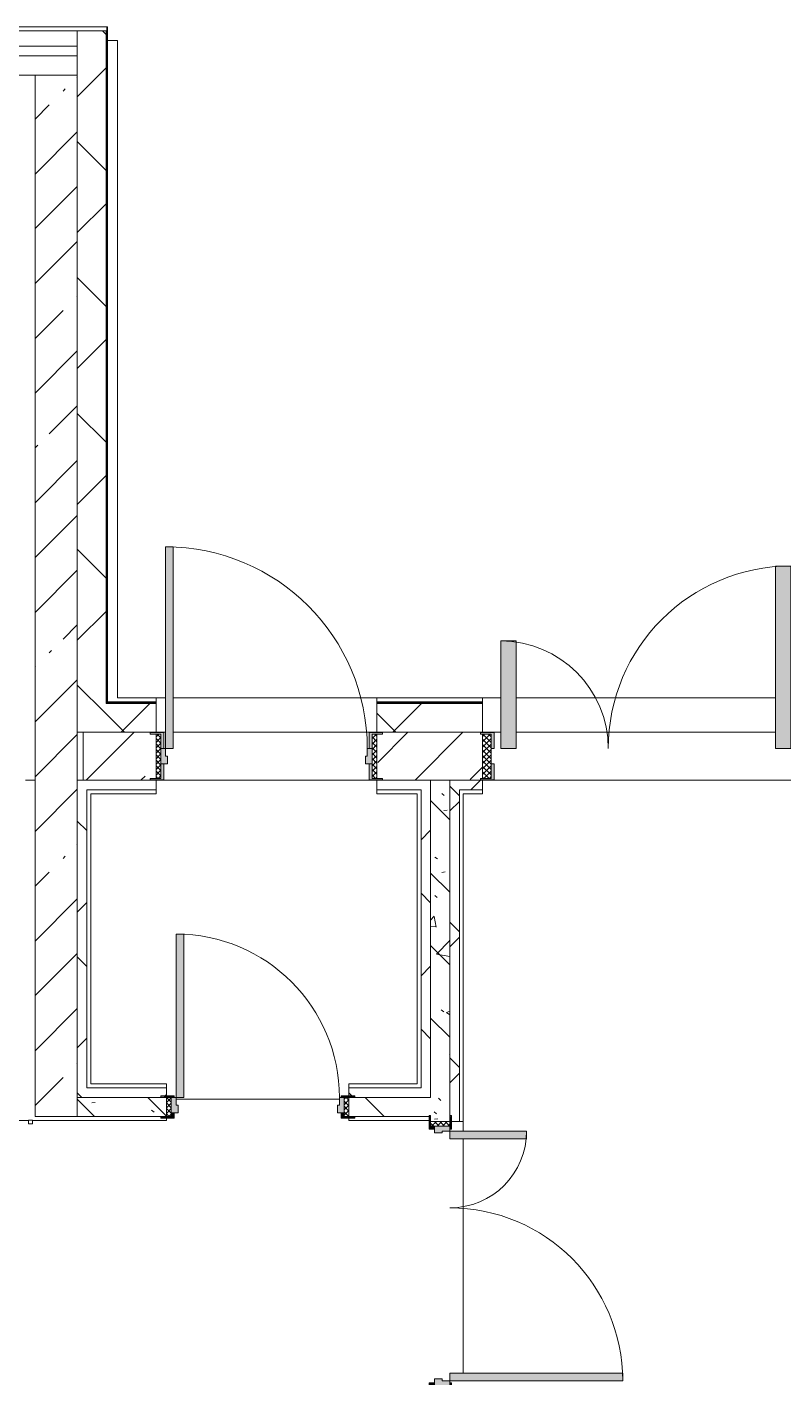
# Model space of a CAD drawing. Header units: millimetres. Extents: x -3724 to 231642, y -8553 to 29017.
# Drawn here: x 164412 to 168349, y 20325 to 27350 of the extents above; entities that cross this region are included whole.
import ezdxf

# ---------------------------------------------------------------- set-up
doc = ezdxf.new("R2010")
doc.units = ezdxf.units.MM
for name, color, linetype, lineweight, true_color in [('A-DOOR-2', 7, 'Continuous', 5, 0xaaaaaa), ('A-DOOR-3', 7, 'Continuous', 5, 0xe2e2e2), ('A-DOOR-FRAM-3', 7, 'Continuous', 5, 0xe2e2e2), ('A-DOOR-FRAM-4', 7, 'Continuous', 5, 0xaaaaaa), ('A-FLOR-1', 7, 'Continuous', 5, 0xaaaaaa), ('I-WALL-5', 7, 'Continuous', 5, 0x787878)]:
    doc.layers.add(name, color=color, linetype=linetype, lineweight=lineweight, true_color=true_color)
for name, color, linetype, lineweight in [('A-WALL', 7, 'Continuous', 9), ('A-WALL-3', 7, 'Continuous', 5), ('I-WALL-3', 7, 'Continuous', 5)]:
    doc.layers.add(name, color=color, linetype=linetype, lineweight=lineweight)
pattern_1 = [(45, (79704.3, 0), (-353.5534, 353.5534), []), (135, (79704.3, 0), (-353.5534, -353.5534), [])]
pattern_2 = [(45, (79704.28, 0), (-285.1231, 285.1231), []), (45, (79989.4, 0), (-285.1231, 285.1231), [504.031, -100.806, 16.764, -84.042])]
pattern_3 = [(135, (79704.3, 0), (-377.1708, -377.1708), [533.4, -88.9, 17.78, -88.9]), (135, (79704.3, 376.94), (-377.1708, -377.1708), []), (50, (79704.3, 0), (637.6445, -55.7866), [66.675, -733.425]), (355, (79704.3, 0), (-123.3494, 668.699), [53.34, -586.74]), (100.451, (79757.4, -4.65), (514.299, 612.908), [56.665, -623.315]), (46.184, (79704.3, 177.8), (948.7764, -147.15), [100.012, -1100.137]), (96.636, (79783.3, 165.5), (830.909, 865.997), [84.998, -934.973]), (351.184, (79704.3, 177.8), (830.918, 865.988), [80.01, -880.11]), (21, (79793.2, 133.35), (530.6506, -357.9283), [66.675, -733.425]), (326, (79793.2, 133.35), (216.308, 644.6585), [53.34, -586.74]), (71.451, (79837.4, 103.5), (746.9596, 286.7243), [56.665, -623.315]), (37.5, (79704.28, 0), (10.81053, 295.9426), [16.764, -562.864, 16.764, -578.866, -588.962]), (37.5, (79704.28, 0), (10.81053, 295.9426), [-1175.258, 16.764, -572.198]), (7.5, (79704.28, 0), (233.8692, 350.6318), [16.764, -322.834, 16.764, -549.529, -224.472]), (7.5, (79704.28, 0), (233.8692, 350.6318), [-905.891, 16.764, -207.708]), (327.5, (79506.03, 0), (474.5678, -20.0513), [16.764, -205.486, 16.764, -676.656, -920.115]), (327.5, (79506.03, 0), (474.5678, -20.0513), [-915.67, 16.764, -903.351]), (317.5, (79417.13, 0), (518.4522, 88.9934), [16.764, -272.161, 16.764, -443.738, -653.415]), (317.5, (79417.13, 0), (518.4522, 88.9934), [-749.427, 16.764, -636.651])]

# ---------------------------------------------------------------- blocks, each defined once
blk = doc.blocks.new('110_Дверь_СКБ_2Ст_Внутренняя - ДН-7д_л__ ДОО_Дв_1450x2100h_Загрузочная_ Помещение холодильных камер-21737406-1_3_1_птичка')
at = {"layer": 'A-DOOR-2'}
h = blk.add_hatch(dxfattribs=at)
h.set_pattern_fill('FP_145', color=256, style=0, pattern_type=2)
h.set_pattern_definition([(135, (1471.41, 189.685), (-14.14214, -14.14214), []), (225, (1471.41, 189.685), (14.14214, -14.14214), [])])
h.paths.add_polyline_path([(862.5, -115), (862.5, 115), (817.5, 115), (817.5, -115)])
at = {"layer": 'A-DOOR-3'}
for points in [[(687.5, 40), (767.5, 40), (767.5, 990), (687.5, 990), (687.5, 92.1)], [(-742.5, 40), (-662.5, 40), (-662.5, 600), (-742.5, 600), (-742.5, 125)]]:
    blk.add_hatch(color=256, dxfattribs=at).paths.add_polyline_path(points)
h = blk.add_hatch(color=256, dxfattribs=at)
h.paths.add_polyline_path([(812.5, 40), (817.5, 40), (817.5, 115), (872.5, 115), (872.5, 123), (802.5, 123), (802.5, 40), (811.9, 40)])
h.paths.add_polyline_path([(-792.5, 40), (-777.5, 40), (-777.5, 123), (-847.5, 123), (-844.3, 115), (-792.5, 115)])
h = blk.add_hatch(color=256, dxfattribs=at)
h.paths.add_polyline_path([(872.5, -123), (872.5, -115), (817.5, -115), (811.9, -40), (802.5, -40), (802.5, -123), (862.5, -123)])
h.paths.add_polyline_path([(-847.5, -123), (-777.5, -123), (-777.5, -40), (-792.5, -40), (-792.5, -115), (-847.5, -115), (-847.5, -121)])
at = {"layer": 'A-DOOR-FRAM-4'}
h = blk.add_hatch(dxfattribs=at)
h.set_pattern_fill('FP_146', color=256, style=0, pattern_type=2)
h.set_pattern_definition([(45, (-651.384, 189.685), (-14.1421, 14.1421), []), (135, (-651.384, 189.685), (-14.1421, -14.1421), [])])
h.paths.add_polyline_path([(-792.5, -115), (-792.5, 115), (-837.5, 115), (-837.5, -115)])
at = {"layer": 'A-DOOR-2'}
for p, q in [((767.5, 990), (687.5, 990)), ((687.5, 990), (687.5, 40)), ((767.5, 40), (767.5, 990)), ((-742.5, 600), (-742.5, 40)), ((-662.5, 600), (-742.5, 600)), ((-662.5, 40), (-662.5, 600)), ((-777.5, 123), (-847.5, 123)), ((-847.5, 123), (-847.5, 115)), ((-847.5, 115), (-792.5, 115)), ((-792.5, 115), (-792.5, 40)), ((-777.5, 40), (-777.5, 123)), ((872.5, 123), (802.5, 123)), ((802.5, 123), (802.5, 40)), ((817.5, 40), (817.5, 115)), ((817.5, 115), (872.5, 115)), ((872.5, 115), (872.5, 123)), ((-792.5, 40), (-777.5, 40)), ((-742.5, 40), (-662.5, 40)), ((687.5, 40), (767.5, 40)), ((802.5, 40), (817.5, 40)), ((-777.5, -40), (-792.5, -40)), ((-792.5, -40), (-792.5, -115)), ((-777.5, -123), (-777.5, -40)), ((817.5, -40), (802.5, -40)), ((802.5, -40), (802.5, -123)), ((817.5, -115), (817.5, -40)), ((-847.5, -115), (-847.5, -123)), ((-792.5, -115), (-847.5, -115)), ((-847.5, -123), (-777.5, -123)), ((802.5, -123), (872.5, -123)), ((872.5, -115), (817.5, -115)), ((872.5, -123), (872.5, -115))]:
    blk.add_line(p, q, dxfattribs=at)
for centre, radius, start, end in [((767.5, 40), 950, 90, 180), ((-742.5, 40), 560, 0, 90)]:
    blk.add_arc(centre, radius, start, end, dxfattribs=at)
at = {"layer": 'A-DOOR-FRAM-4'}
for p, q in [((-792.5, 115), (-837.5, 115)), ((-837.5, 115), (-837.5, -115)), ((-792.5, -115), (-792.5, 115)), ((862.5, 115), (817.5, 115)), ((817.5, 115), (817.5, -115)), ((862.5, -115), (862.5, 115)), ((-837.5, -115), (-792.5, -115)), ((817.5, -115), (862.5, -115))]:
    blk.add_line(p, q, dxfattribs=at)
blk = doc.blocks.new('110_Дверь_СКБ_1Ст_Внутренняя1 - ДН-6д_ ДОО_Дв_1150x2100-24253098-1_3_1_птичка')
at = {"layer": 'A-DOOR-2'}
h = blk.add_hatch(dxfattribs=at)
h.set_pattern_fill('FP_149', color=256, style=0, pattern_type=2)
h.set_pattern_definition([(135, (1726.41, 189.685), (-14.14214, -14.14214), []), (225, (1726.41, 189.685), (14.14214, -14.14214), [])])
h.paths.add_polyline_path([(587.5, -115), (587.5, 115), (562.5, 115), (562.5, -115)])
at = {"layer": 'A-DOOR-3'}
h = blk.add_hatch(color=256, dxfattribs=at)
h.paths.add_polyline_path([(547.5, 40), (562.5, 40), (562.5, 115), (617.5, 115), (617.5, 123), (547.5, 123)])
h.paths.add_polyline_path([(-522.5, 40), (-522.5, 123), (-592.5, 123), (-592.5, 115), (-537.5, 115), (-537.5, 40)])
h = blk.add_hatch(color=256, dxfattribs=at)
h.paths.add_polyline_path([(-537.5, -40), (-502.5, -40), (-502.5, 0), (-512.5, 0), (-512.5, 40), (-537.5, 40)])
h.paths.add_polyline_path([(562.5, -40), (562.5, 40), (537.5, 40), (537.5, 0), (527.5, 0), (527.5, -40), (537.5, -40)])
h = blk.add_hatch(color=256, dxfattribs=at)
h.paths.add_polyline_path([(617.5, -123), (617.5, -115), (562.5, -115), (562.5, -40), (547.5, -40), (547.5, -123), (587.5, -123)])
h.paths.add_polyline_path([(-522.5, -123), (-522.5, -40), (-537.5, -40), (-537.5, -115), (-592.5, -115), (-592.5, -123), (-537.5, -123)])
at = {"layer": 'A-DOOR-FRAM-3'}
blk.add_hatch(color=256, dxfattribs=at).paths.add_polyline_path([(-472.5, 40), (-472.5, 1090), (-512.5, 1090), (-512.5, 40)])
at = {"layer": 'A-DOOR-FRAM-4'}
h = blk.add_hatch(dxfattribs=at)
h.set_pattern_fill('FP_150', color=256, style=0, pattern_type=2)
h.set_pattern_definition([(45, (-396.384, 189.685), (-14.1421, 14.1421), []), (135, (-396.384, 189.685), (-14.1421, -14.1421), [])])
h.paths.add_polyline_path([(-537.5, -115), (-537.5, 115), (-562.5, 115), (-562.5, -115)])
at = {"layer": 'A-DOOR-2'}
for p, q in [((-512.5, 1090), (-512.5, 40)), ((-472.5, 1090), (-512.5, 1090)), ((-472.5, 40), (-472.5, 1090)), ((-522.5, 123), (-592.5, 123)), ((-592.5, 123), (-592.5, 115)), ((-592.5, 115), (-537.5, 115)), ((-537.5, 115), (-537.5, 40)), ((-522.5, 40), (-522.5, 123)), ((617.5, 123), (547.5, 123)), ((547.5, 123), (547.5, 40)), ((562.5, 40), (562.5, 115)), ((562.5, 115), (617.5, 115)), ((617.5, 115), (617.5, 123)), ((-537.5, 40), (-522.5, 40)), ((-512.5, 40), (-472.5, 40)), ((547.5, 40), (562.5, 40)), ((-522.5, -40), (-537.5, -40)), ((-537.5, -40), (-537.5, -115)), ((-522.5, -123), (-522.5, -40)), ((562.5, -40), (547.5, -40)), ((547.5, -40), (547.5, -123)), ((562.5, -115), (562.5, -40)), ((-592.5, -115), (-592.5, -123)), ((-537.5, -115), (-592.5, -115)), ((-592.5, -123), (-522.5, -123)), ((547.5, -123), (617.5, -123)), ((617.5, -115), (562.5, -115)), ((617.5, -123), (617.5, -115))]:
    blk.add_line(p, q, dxfattribs=at)
blk.add_arc((-512.5, 40), 1050, 360, 90, dxfattribs=at)
at = {"layer": 'A-DOOR-FRAM-4'}
for p, q in [((-537.5, 115), (-562.5, 115)), ((-562.5, 115), (-562.5, -115)), ((-537.5, -115), (-537.5, 115)), ((587.5, 115), (562.5, 115)), ((562.5, 115), (562.5, -115)), ((587.5, -115), (587.5, 115)), ((-512.5, 40), (-537.5, 40)), ((-537.5, 40), (-537.5, -40)), ((-512.5, 0), (-512.5, 40)), ((-502.5, 0), (-512.5, 0)), ((-502.5, -40), (-502.5, 0)), ((537.5, 0), (527.5, 0)), ((527.5, 0), (527.5, -40)), ((537.5, 40), (537.5, 0)), ((562.5, 40), (537.5, 40)), ((562.5, -40), (562.5, 40)), ((-537.5, -40), (-502.5, -40)), ((527.5, -40), (562.5, -40)), ((-562.5, -115), (-537.5, -115)), ((562.5, -115), (587.5, -115))]:
    blk.add_line(p, q, dxfattribs=at)
blk = doc.blocks.new('110_Дверь_СКБ_1Ст_Внутренняя1 - Д-8_п_ 950x2100h_охрана 2-32213875-1_3_1_птичка')
at = {"layer": 'A-DOOR-2'}
h = blk.add_hatch(dxfattribs=at)
h.set_pattern_fill('FP_151', color=256, style=0, pattern_type=2)
h.set_pattern_definition([(135, (1826.41, 114.685), (-14.14214, -14.14214), []), (225, (1826.41, 114.685), (14.14214, -14.14214), [])])
h.paths.add_polyline_path([(487.5, -50), (487.5, 50), (462.5, 50), (465.3, -50)])
at = {"layer": 'A-DOOR-3'}
h = blk.add_hatch(color=256, dxfattribs=at)
h.paths.add_polyline_path([(-437.5, -30), (-402.5, -30), (-402.5, 10), (-412.5, 10), (-412.5, 50), (-437.5, 50), (-437.5, 40)])
h.paths.add_polyline_path([(462.5, -30), (462.5, 50), (437.5, 50), (437.5, 10), (427.5, 10), (427.5, -30), (437.5, -30)])
at = {"layer": 'A-DOOR-FRAM-3'}
for points in [[(-372.5, 50), (-372.5, 900), (-412.5, 900), (-412.5, 50)], [(-460, 50), (-422.5, 50), (-422.5, 58), (-492.5, 53.6), (-492.5, 50), (-462.5, 50)], [(487.5, 50), (517.5, 50), (517.5, 58), (447.5, 58), (447.5, 50), (474.8, 50)], [(-492.5, -58), (-422.5, -58), (-422.5, -50), (-492.5, -50)], [(-422.5, -50), (-422.5, -30), (-437.5, -30), (-437.5, -50)], [(462.5, -50), (462.5, -30), (447.5, -30), (447.5, -50)], [(517.5, -58), (517.5, -50), (447.5, -50), (447.5, -58), (494.1, -58)]]:
    blk.add_hatch(color=256, dxfattribs=at).paths.add_polyline_path(points)
at = {"layer": 'A-DOOR-FRAM-4'}
h = blk.add_hatch(dxfattribs=at)
h.set_pattern_fill('FP_152', color=256, style=0, pattern_type=2)
h.set_pattern_definition([(45, (-296.384, 114.685), (-14.1421, 14.1421), []), (135, (-296.384, 114.685), (-14.1421, -14.1421), [])])
h.paths.add_polyline_path([(-437.5, -50), (-437.5, 50), (-462.5, 50), (-462.5, -50), (-456.3, -50)])
at = {"layer": 'A-DOOR-2'}
for p, q in [((-412.5, 900), (-412.5, 50)), ((-372.5, 900), (-412.5, 900)), ((-372.5, 50), (-372.5, 900)), ((-412.5, 50), (-372.5, 50))]:
    blk.add_line(p, q, dxfattribs=at)
blk.add_arc((-412.5, 50), 850, 360, 90, dxfattribs=at)
at = {"layer": 'A-DOOR-FRAM-4'}
for p, q in [((-422.5, 58), (-492.5, 58)), ((-492.5, 58), (-492.5, 50)), ((-492.5, 50), (-422.5, 50)), ((-437.5, 50), (-462.5, 50)), ((-462.5, 50), (-462.5, -50)), ((-412.5, 50), (-437.5, 50)), ((-437.5, 50), (-437.5, -30)), ((-437.5, -50), (-437.5, 50)), ((-422.5, 50), (-437.5, 50)), ((-437.5, 50), (-437.5, 49)), ((-437.5, 49), (-422.5, 49)), ((-422.5, 50), (-422.5, 58)), ((-422.5, 49), (-422.5, 50)), ((-412.5, 10), (-412.5, 50)), ((-402.5, 10), (-412.5, 10)), ((-402.5, -30), (-402.5, 10)), ((437.5, 10), (427.5, 10)), ((427.5, 10), (427.5, -30)), ((437.5, 50), (437.5, 10)), ((462.5, 50), (437.5, 50)), ((517.5, 58), (447.5, 58)), ((447.5, 58), (447.5, 50)), ((462.5, 50), (447.5, 50)), ((447.5, 50), (447.5, 49)), ((447.5, 50), (517.5, 50)), ((447.5, 49), (462.5, 49)), ((462.5, -30), (462.5, 50)), ((487.5, 50), (462.5, 50)), ((462.5, 50), (462.5, -50)), ((462.5, 49), (462.5, 50)), ((487.5, -50), (487.5, 50)), ((517.5, 50), (517.5, 58)), ((-422.5, -50), (-492.5, -50)), ((-492.5, -50), (-492.5, -58)), ((-492.5, -58), (-422.5, -58)), ((-462.5, -50), (-437.5, -50)), ((-437.5, -30), (-402.5, -30)), ((-422.5, -30), (-437.5, -30)), ((-437.5, -30), (-437.5, -50)), ((-437.5, -50), (-422.5, -50)), ((-422.5, -50), (-422.5, -30)), ((-422.5, -58), (-422.5, -50)), ((427.5, -30), (462.5, -30)), ((462.5, -30), (447.5, -30)), ((447.5, -30), (447.5, -50)), ((447.5, -50), (462.5, -50)), ((517.5, -50), (447.5, -50)), ((447.5, -50), (447.5, -58)), ((447.5, -58), (517.5, -58)), ((462.5, -50), (462.5, -30)), ((462.5, -50), (487.5, -50)), ((517.5, -58), (517.5, -50))]:
    blk.add_line(p, q, dxfattribs=at)
blk = doc.blocks.new('110_Дверь_СКБ_2Ст - Д-10а_ СОШ_Дв_1450x2100h_Горячий цех-25784455-1_3_1_птичка')
at = {"layer": 'A-DOOR-2'}
h = blk.add_hatch(dxfattribs=at)
h.set_pattern_fill('FP_156', color=256, style=0, pattern_type=2)
h.set_pattern_definition([(135, (1601.41, 114.685), (-14.14214, -14.14214), []), (225, (1601.41, 114.685), (14.14214, -14.14214), [])])
h.paths.add_polyline_path([(712.5, 50), (687.5, 50), (687.5, -50), (712.5, -50)])
at = {"layer": 'A-DOOR-3'}
for points in [[(662.5, 100), (662.5, 950), (622.5, 950), (622.5, 50), (662.5, 50)], [(-597.5, 98.9), (-597.5, 450), (-637.5, 450), (-637.5, 50), (-597.5, 50)]]:
    blk.add_hatch(color=256, dxfattribs=at).paths.add_polyline_path(points)
h = blk.add_hatch(color=256, dxfattribs=at)
h.paths.add_polyline_path([(687.5, -30), (687.5, 50), (662.5, 50), (662.5, 10), (652.5, 10), (652.5, -30), (662.5, -30)])
h.paths.add_polyline_path([(-627.5, -6), (-627.5, 10), (-637.5, 10), (-637.5, 50), (-662.5, 50), (-662.5, -30), (-627.5, -28.9)])
at = {"layer": 'A-DOOR-FRAM-3'}
for points in [[(-647.5, 58), (-717.5, 58), (-712.5, 50), (-647.5, 50)], [(742.5, 58), (672.5, 58), (672.5, 50), (742.5, 50)], [(-647.5, -50), (-717.5, -53.5), (-712.5, -58), (-647.5, -58)], [(-647.5, -30), (-662.5, -30), (-662.5, -50), (-647.5, -50)], [(687.5, -30), (672.5, -30), (672.5, -50), (687.5, -50)], [(742.5, -50), (672.5, -50), (672.5, -58), (742.5, -58)]]:
    blk.add_hatch(color=256, dxfattribs=at).paths.add_polyline_path(points)
at = {"layer": 'A-DOOR-FRAM-4'}
h = blk.add_hatch(dxfattribs=at)
h.set_pattern_fill('FP_157', color=256, style=0, pattern_type=2)
h.set_pattern_definition([(45, (-521.384, 114.685), (-14.1421, 14.1421), []), (135, (-521.384, 114.685), (-14.1421, -14.1421), [])])
h.paths.add_polyline_path([(-662.5, -24.2), (-662.5, 50), (-687.5, 50), (-687.5, -50), (-662.5, -50)])
at = {"layer": 'A-DOOR-2'}
for p, q in [((662.5, 950), (622.5, 950)), ((622.5, 950), (622.5, 50)), ((662.5, 50), (662.5, 950)), ((-637.5, 450), (-637.5, 50)), ((-597.5, 450), (-637.5, 450)), ((-597.5, 50), (-597.5, 450)), ((-637.5, 50), (-597.5, 50)), ((622.5, 50), (662.5, 50))]:
    blk.add_line(p, q, dxfattribs=at)
for centre, radius, start, end in [((662.5, 50), 900, 90, 180), ((-637.5, 50), 400, 0, 90)]:
    blk.add_arc(centre, radius, start, end, dxfattribs=at)
at = {"layer": 'A-DOOR-FRAM-4'}
for p, q in [((-647.5, 58), (-717.5, 58)), ((-717.5, 58), (-717.5, 50)), ((-717.5, 50), (-647.5, 50)), ((-662.5, 50), (-687.5, 50)), ((-687.5, 50), (-687.5, -50)), ((-637.5, 50), (-662.5, 50)), ((-662.5, 50), (-662.5, -30)), ((-662.5, -50), (-662.5, 50)), ((-647.5, 50), (-647.5, 58)), ((-637.5, 10), (-637.5, 50)), ((-627.5, 10), (-637.5, 10)), ((-627.5, -30), (-627.5, 10)), ((662.5, 10), (652.5, 10)), ((652.5, 10), (652.5, -30)), ((662.5, 50), (662.5, 10)), ((687.5, 50), (662.5, 50)), ((742.5, 58), (672.5, 58)), ((672.5, 58), (672.5, 50)), ((672.5, 50), (742.5, 50)), ((687.5, -30), (687.5, 50)), ((712.5, 50), (687.5, 50)), ((687.5, 50), (687.5, -50)), ((712.5, -50), (712.5, 50)), ((742.5, 50), (742.5, 58)), ((-647.5, -50), (-717.5, -50)), ((-717.5, -50), (-717.5, -58)), ((-717.5, -58), (-647.5, -58)), ((-687.5, -50), (-662.5, -50)), ((-662.5, -30), (-627.5, -30)), ((-647.5, -30), (-662.5, -30)), ((-662.5, -30), (-662.5, -50)), ((-662.5, -50), (-647.5, -50)), ((-647.5, -50), (-647.5, -30)), ((-647.5, -58), (-647.5, -50)), ((652.5, -30), (687.5, -30)), ((687.5, -30), (672.5, -30)), ((672.5, -30), (672.5, -50)), ((672.5, -50), (687.5, -50)), ((742.5, -50), (672.5, -50)), ((672.5, -50), (672.5, -58)), ((672.5, -58), (742.5, -58)), ((687.5, -50), (687.5, -30)), ((687.5, -50), (712.5, -50)), ((742.5, -58), (742.5, -50))]:
    blk.add_line(p, q, dxfattribs=at)

msp = doc.modelspace()

# ---------------------------------------------------------------- hatches: boundary and pattern name
at = {"layer": 'A-WALL-3'}
h = msp.add_hatch(dxfattribs=at)
h.set_pattern_fill('FP_137', color=256, style=0, pattern_type=2)
h.set_pattern_definition(pattern_1)
h.paths.add_polyline_path([(164704.3, 23680), (164824.3, 23680), (164824.3, 27330), (164674.3, 27330), (164674.3, 23680)])
h = msp.add_hatch(dxfattribs=at)
h.set_pattern_fill('FP_137', color=256, style=0, pattern_type=2)
h.set_pattern_definition(pattern_1)
h.paths.add_polyline_path([(160567.7, 27200), (164674.3, 27200), (164674.3, 27250), (160054.3, 27250), (160054.3, 27200), (160354.3, 27200)])
h.paths.add_polyline_path([(156372.5, 27200), (156954.3, 27200), (156954.3, 27250), (156054.3, 27250), (156054.3, 27200)])
h.paths.add_polyline_path([(150014.3, 27200), (150514.3, 27200), (150514.3, 27250), (147914.3, 27250), (147914.3, 27200), (147982.1, 27200)])
h.paths.add_polyline_path([(152614.3, 27200), (153954.3, 27200), (153954.3, 27250), (152614.3, 27250), (152614.3, 27210)])
h.paths.add_polyline_path([(146814.3, 27200), (146814.3, 27250), (145864.3, 27250), (145864.3, 27200), (146464.3, 27200)])
h.paths.add_polyline_path([(140464.3, 27200), (140764.3, 27200), (140764.3, 27250), (139709.3, 27250), (139709.3, 27200)])
h.paths.add_polyline_path([(137409.3, 27200), (137409.3, 27250), (136564.3, 27250), (136564.3, 27200), (137254.3, 27200)])
h.paths.add_polyline_path([(133864.3, 27200), (134464.3, 27200), (134464.3, 27250), (133564.3, 27250), (133564.3, 27200)])
h.paths.add_polyline_path([(131201.3, 27200), (131464.3, 27200), (131464.3, 27250), (130564.3, 27250), (130564.3, 27200)])
h.paths.add_polyline_path([(128054.9, 27200), (128464.3, 27200), (128464.3, 27250), (127364.3, 27250), (127364.3, 27200), (127864.3, 27200)])
h.paths.add_polyline_path([(122810.9, 27200), (124264.3, 27200), (124264.3, 27250), (121864.3, 27250), (121864.3, 27200), (122484.3, 27200)])
h = msp.add_hatch(dxfattribs=at)
h.set_pattern_fill('FP_137', color=256, style=0, pattern_type=2)
h.set_pattern_definition(pattern_1)
h.paths.add_polyline_path([(122464.3, 27100), (124264.3, 27100), (124264.3, 27200), (121864.3, 27200), (121864.3, 27100)])
h.paths.add_polyline_path([(131201.3, 27100), (131464.3, 27100), (131464.3, 27200), (130564.3, 27200), (130564.3, 27100), (131104.3, 27100)])
h.paths.add_polyline_path([(163804.3, 27100), (164674.3, 27100), (164669.7, 27200), (160054.3, 27198.1), (160054.3, 27100), (163714.1, 27100)])
h.paths.add_polyline_path([(133564.3, 27100), (134464.3, 27100), (134464.3, 27200), (133564.3, 27200), (133564.3, 27140)])
h.paths.add_polyline_path([(136564.3, 27100), (137409.3, 27100), (137409.3, 27200), (136564.3, 27200), (136564.3, 27140)])
h.paths.add_polyline_path([(139709.3, 27100), (140764.3, 27100), (140764.3, 27200), (139709.3, 27200), (139709.3, 27140)])
h.paths.add_polyline_path([(128464.3, 27100), (128464.3, 27200), (127364.3, 27200), (127364.3, 27100), (128054.9, 27100)])
h.paths.add_polyline_path([(145864.3, 27100), (146782.3, 27102), (146782.3, 27110), (146814.3, 27110), (146814.3, 27200), (145864.3, 27200), (145864.3, 27140)])
h.paths.add_polyline_path([(156454.3, 27100), (156954.3, 27100), (156954.3, 27200), (156054.3, 27200), (156054.3, 27100), (156372.5, 27100)])
h.paths.add_polyline_path([(147914.3, 27100), (150514.3, 27100), (150514.3, 27200), (147914.3, 27200), (147914.3, 27110), (147946.3, 27110), (147946.3, 27102), (147914.3, 27102)])
h.paths.add_polyline_path([(153244.3, 27100), (153954.3, 27100), (153954.3, 27200), (152614.3, 27200), (152614.3, 27100), (153226.1, 27100)])
h = msp.add_hatch(dxfattribs=at)
h.set_pattern_fill('FP_137', color=256, style=0, pattern_type=2)
h.set_pattern_definition(pattern_1)
h.paths.add_polyline_path([(165084.3, 23680), (165084.3, 23830), (164824.3, 23830), (164824.3, 23680), (164832.3, 23680)])
h.paths.add_polyline_path([(168559.3, 23680), (168714.3, 23680), (168711.3, 23830), (168484.3, 23830), (168484.3, 23680)])
h.paths.add_polyline_path([(166234.3, 23680), (166784.3, 23680), (166784.3, 23830), (166234.3, 23830), (166234.3, 23722)])
at = {"layer": 'I-WALL-3'}
h = msp.add_hatch(dxfattribs=at)
h.set_pattern_fill('FP_118', color=256, style=0, pattern_type=2)
h.set_pattern_definition(pattern_2)
h.paths.add_polyline_path([(164574.3, 21680), (164674.3, 21680), (164674.3, 27100), (164454.3, 27100), (164454.3, 21680)])
h = msp.add_hatch(dxfattribs=at)
h.set_pattern_fill('FP_118', color=256, style=0, pattern_type=2)
h.set_pattern_definition(pattern_2)
h.paths.add_polyline_path([(168864.3, 23430), (168864.3, 23680), (168494.3, 23678), (168494.3, 23670), (168484.3, 23670), (168484.3, 23440), (168494.3, 23440), (168494.3, 23432), (168735, 23430)])
h.paths.add_polyline_path([(164704.3, 23430), (165054.3, 23432), (165054.3, 23440), (165084.3, 23440), (165084.3, 23670), (165054.3, 23670), (165054.3, 23678), (164704.3, 23680)])
h.paths.add_polyline_path([(166234.3, 23430), (166774.3, 23434), (166774.3, 23440), (166784.3, 23440), (166780.3, 23670), (166774.3, 23670.7), (166774.3, 23678), (166264.3, 23678), (166264.3, 23670), (166234.3, 23670), (166234.3, 23440), (166264.3, 23440), (166264.3, 23432), (166234.3, 23432)])
h = msp.add_hatch(dxfattribs=at)
h.set_pattern_fill('FP_137', color=256, style=0, pattern_type=2)
h.set_pattern_definition(pattern_1)
h.paths.add_polyline_path([(164724.3, 21830), (164724.3, 23430), (164674.3, 23430), (164674.3, 21830), (164724, 21830)])
h = msp.add_hatch(dxfattribs=at)
h.set_pattern_fill('FP_137', color=256, style=0, pattern_type=2)
h.set_pattern_definition(pattern_1)
h.paths.add_polyline_path([(166464.3, 21780), (166514.3, 21780), (166514.3, 23430), (166464.3, 23430), (166464.3, 21785.6)])
h = msp.add_hatch(dxfattribs=at)
h.set_pattern_fill('FP_137', color=256, style=0, pattern_type=2)
h.set_pattern_definition(pattern_1)
h.paths.add_polyline_path([(166614.3, 19300), (166664.3, 19300), (166664.3, 20255), (166622.3, 20255), (166622.3, 20225), (166614.3, 20225), (166614.3, 19350)])
h.paths.add_polyline_path([(166664.3, 21655), (166664.3, 23430), (166614.3, 23430), (166614.4, 21685), (166622.3, 21680), (166622.3, 21655)])
h = msp.add_hatch(dxfattribs=at)
h.set_pattern_fill('FP_137', color=256, style=0, pattern_type=2)
h.set_pattern_definition(pattern_1)
h.paths.add_polyline_path([(166664.3, 23380), (166784.3, 23380), (166784.3, 23430), (166664.3, 23430)])
h = msp.add_hatch(dxfattribs=at)
h.set_pattern_fill('FP_137', color=256, style=0, pattern_type=2)
h.set_pattern_definition(pattern_1)
h.paths.add_polyline_path([(165084.3, 21780), (165108.9, 21783.6), (165108.9, 21788), (165138.9, 21788), (165138.9, 21830), (164674.3, 21830), (164674.3, 21780), (165063.9, 21780)])
h.paths.add_polyline_path([(166444.3, 21780), (166464.3, 21780), (166464.3, 21830), (166088.9, 21830), (166088.9, 21788), (166118.9, 21788), (166118.9, 21780), (166410.8, 21780)])
at = {"layer": 'I-WALL-5'}
h = msp.add_hatch(dxfattribs=at)
h.set_pattern_fill('FP_144', color=256, style=0, pattern_type=2)
h.set_pattern_definition(pattern_3)
h.paths.add_polyline_path([(166614.3, 21780), (166614.3, 23430), (166514.3, 23430), (166514.3, 21780), (166560.4, 21780)])
h = msp.add_hatch(dxfattribs=at)
h.set_pattern_fill('FP_144', color=256, style=0, pattern_type=2)
h.set_pattern_definition(pattern_3)
h.paths.add_polyline_path([(166099.9, 21680), (166614.3, 21685), (166614.3, 21780), (166088.9, 21780), (166088.9, 21680)])
h.paths.add_polyline_path([(164744.3, 21680), (165138.9, 21680), (165138.9, 21780), (164674.3, 21780), (164674.3, 21680), (164740.5, 21680)])
h = msp.add_hatch(dxfattribs=at)
h.set_pattern_fill('FP_144', color=256, style=0, pattern_type=2)
h.set_pattern_definition(pattern_3)
h.paths.add_polyline_path([(166614.3, 20030), (166614.3, 20255), (166514.3, 20255), (166514.3, 20030)])
h.paths.add_polyline_path([(166614.3, 21655), (166614.3, 21680), (166514.3, 21680), (166514.3, 21655), (166543.5, 21655)])

# ---------------------------------------------------------------- linework, layer by layer
at = {"layer": 'A-FLOR-1'}
for p, q in [((164454.3, 23430), (164404.3, 23430)), ((166038.9, 21770), (165188.9, 21770)), ((164420.3, 21660), (163184.3, 21660)), ((165138.9, 21660), (164440.3, 21660)), ((165138.9, 21672), (165138.9, 21660)), ((166088.9, 21660), (166088.9, 21672)), ((166506.3, 21660), (166088.9, 21660)), ((166684.3, 21605), (166684.3, 21655)), ((166684.3, 20345), (166684.3, 21565))]:
    msp.add_line(p, q, dxfattribs=at)
at = {"layer": 'A-WALL'}
for p, q in [((164827.3, 27330), (160054.3, 27330)), ((164674.3, 27100), (164674.3, 27330)), ((164824.3, 23830), (164824.3, 27330)), ((164827.3, 27350), (164827.3, 23833)), ((164674.3, 27250), (160054.3, 27250)), ((164674.3, 27200), (160054.3, 27200)), ((164824.3, 23830), (165084.3, 23830)), ((164827.3, 23833), (165084.3, 23833)), ((166234.3, 23833), (166784.3, 23833)), ((166234.3, 23830), (166784.3, 23830)), ((164824.3, 23680), (165084.3, 23680)), ((166784.3, 23680), (166234.3, 23680)), ((165084.3, 23430), (164724.3, 23430)), ((166464.3, 23430), (166234.3, 23430)), ((166614.3, 23430), (166514.3, 23430)), ((166784.3, 23430), (166664.3, 23430)), ((164724.3, 23380), (164724.3, 21830)), ((164724.3, 23380), (165084.3, 23380)), ((166234.3, 23380), (166464.3, 23380)), ((166464.3, 21830), (166464.3, 23380)), ((166664.3, 21655), (166664.3, 23380)), ((166664.3, 23380), (166784.3, 23380)), ((165108.9, 21780), (164674.3, 21780)), ((164674.3, 21780), (164674.3, 21680)), ((164724.3, 21830), (165138.9, 21830)), ((166088.9, 21830), (166464.3, 21830)), ((166118.9, 21780), (166464.3, 21780))]:
    msp.add_line(p, q, dxfattribs=at)
at = {"layer": 'A-WALL-3'}
for p, q in [((164674.3, 27350), (156054.3, 27350)), ((164832.3, 27350), (164674.3, 27350)), ((164832.3, 23838), (164832.3, 27350)), ((164832.3, 27280), (164884.3, 27280)), ((164884.3, 27280), (164884.3, 23860)), ((160354.3, 27100), (164674.3, 27100)), ((164674.3, 27100), (164674.3, 23680)), ((165084.3, 23838), (164832.3, 23838)), ((164884.3, 23860), (165134.3, 23860)), ((165084.3, 23680), (165084.3, 23860)), ((165174.3, 23860), (166879.3, 23860)), ((166234.3, 23860), (166234.3, 23680)), ((166784.3, 23838), (166234.3, 23838)), ((166784.3, 23680), (166784.3, 23860)), ((166959.3, 23860), (168309.3, 23860)), ((164674.3, 23680), (164704.3, 23680)), ((164440.3, 21662), (164420.3, 21662)), ((164420.3, 21662), (164420.3, 21642)), ((164420.3, 21642), (164440.3, 21642)), ((164440.3, 21642), (164440.3, 21662))]:
    msp.add_line(p, q, dxfattribs=at)
at = {"layer": 'I-WALL-3'}
for p, q in [((164454.3, 27100), (164454.3, 21680)), ((164674.3, 27100), (164454.3, 27100)), ((164674.3, 27100), (164674.3, 21780)), ((164824.3, 23680), (164704.3, 23680)), ((164704.3, 23680), (164704.3, 23430)), ((165084.3, 23680), (165134.3, 23680)), ((165174.3, 23680), (166234.3, 23680)), ((166784.3, 23680), (166879.3, 23680)), ((166959.3, 23680), (168309.3, 23680)), ((164704.3, 23430), (164674.3, 23430)), ((164704.3, 23430), (164724.3, 23430)), ((166234.3, 23430), (165084.3, 23430)), ((165084.3, 23360), (165084.3, 23430)), ((166234.3, 23430), (166234.3, 23360)), ((166464.3, 23430), (166464.3, 23430)), ((166514.3, 23430), (166464.3, 23430)), ((166514.3, 23430), (166514.3, 21780)), ((166614.3, 21685), (166614.3, 23430)), ((166664.3, 23430), (166614.3, 23430)), ((168484.3, 23430), (166784.3, 23430)), ((166784.3, 23360), (166784.3, 23430)), ((164744.3, 21850), (164744.3, 23360)), ((164744.3, 23360), (165084.3, 23360)), ((166234.3, 23360), (166444.3, 23360)), ((166444.3, 23360), (166444.3, 21850)), ((166684.3, 21655), (166684.3, 23360)), ((166684.3, 23360), (166784.3, 23360)), ((165138.9, 21850), (164744.3, 21850)), ((165138.9, 21788), (165138.9, 21850)), ((166444.3, 21850), (166088.9, 21850)), ((166088.9, 21850), (166088.9, 21788)), ((166464.3, 21780), (166514.3, 21780)), ((164454.3, 21680), (165108.9, 21680)), ((166118.9, 21680), (166506.3, 21680)), ((166622.3, 21655), (166684.3, 21655))]:
    msp.add_line(p, q, dxfattribs=at)

# ---------------------------------------------------------------- block references
at = {"layer": 'A-DOOR-2'}
for name, p in [('110_Дверь_СКБ_1Ст_Внутренняя1 - ДН-6д_ ДОО_Дв_1150x2100-24253098-1_3_1_птичка', (165646.8, 23555)), ('110_Дверь_СКБ_2Ст_Внутренняя - ДН-7д_л__ ДОО_Дв_1450x2100h_Загрузочная_ Помещение холодильных камер-21737406-1_3_1_птичка', (167621.8, 23555)), ('110_Дверь_СКБ_1Ст_Внутренняя1 - Д-8_п_ 950x2100h_охрана 2-32213875-1_3_1_птичка', (165601.4, 21730))]:
    msp.add_blockref(name, p, dxfattribs=at)
at = {"layer": 'A-DOOR-2', "rotation": 270}
msp.add_blockref('110_Дверь_СКБ_2Ст - Д-10а_ СОШ_Дв_1450x2100h_Горячий цех-25784455-1_3_1_птичка', (166564.3, 20967.5), dxfattribs=at)

doc.saveas('drawing.dxf')
